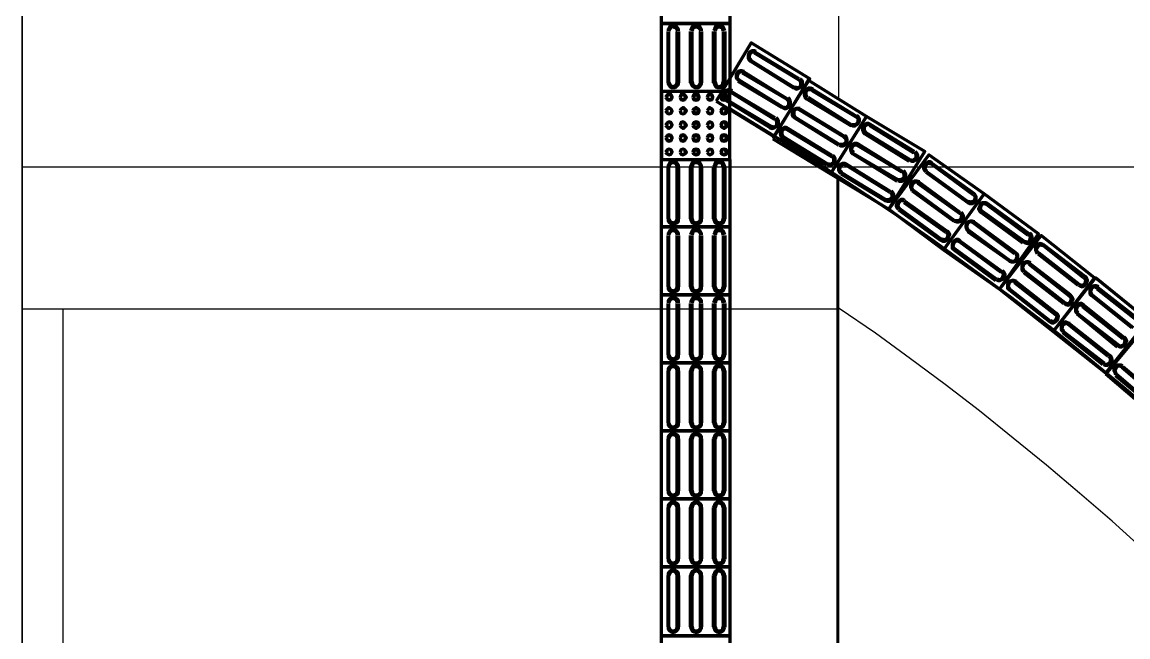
# Model space of a CAD drawing. Header units: millimetres. Extents: x 2273 to 2522, y 1034 to 1187.
# Drawn here: x 2454.769 to 2458.833, y 1056.962 to 1059.221 of the extents above; entities that cross this region are included whole.
import ezdxf

# ---------------------------------------------------------------- set-up
doc = ezdxf.new("R2010")
doc.units = ezdxf.units.MM
doc.layers.add('LAYER8', color=8, linetype='Continuous')
doc.layers.add('PAREDES', color=4, linetype='Continuous', lineweight=100)

# ---------------------------------------------------------------- blocks, each defined once
blk = doc.blocks.new('VBCX')
at = {"layer": 'PAREDES', "color": 160, "linetype": 'Continuous'}
for points in [[(66.5034, 142.1745), (66.5005, 142.1686), (66.5005, 142.1598), (66.5034, 142.1539), (66.5093, 142.148), (66.5181, 142.1451), (66.527, 142.1451), (66.5328, 142.148), (66.5387, 142.1539)], [(66.5064, 142.1716), (66.5064, 142.1598), (66.5123, 142.151), (66.524, 142.148), (66.5358, 142.1569)], [(66.577, 142.1304), (66.574, 142.1216), (66.574, 142.1157), (66.577, 142.1069), (66.5828, 142.1039), (66.5887, 142.101), (66.5975, 142.101), (66.6034, 142.1039), (66.6093, 142.1098)], [(66.5799, 142.1275), (66.577, 142.1157), (66.5858, 142.1069), (66.5975, 142.1039), (66.6064, 142.1098)], [(66.4005, 141.8275), (66.1475, 141.8275), (66.1475, 142.0775), (66.4005, 142.0775), (66.4005, 141.8275)], [(66.6505, 141.8275), (66.4005, 141.8275), (66.4005, 142.0775), (66.6505, 142.0775), (66.6505, 141.8275)], [(66.427, 142.0598), (66.4211, 142.0569), (66.4123, 142.0539), (66.4093, 142.048), (66.4064, 142.0392), (66.4093, 142.0304), (66.4123, 142.0245), (66.4211, 142.0216), (66.427, 142.0186)], [(66.427, 142.0539), (66.4181, 142.051), (66.4123, 142.0392), (66.4181, 142.0275), (66.427, 142.0245)], [(66.4299, 142.0598), (66.6181, 142.0598)], [(66.4299, 142.0539), (66.6181, 142.0539)], [(66.6152, 142.0186), (66.624, 142.0216), (66.6299, 142.0245), (66.6358, 142.0304), (66.6358, 142.0392), (66.6358, 142.048), (66.6299, 142.0539), (66.624, 142.0569), (66.6152, 142.0598)], [(66.6152, 142.0245), (66.627, 142.0275), (66.6328, 142.0392), (66.627, 142.051), (66.6152, 142.0539)], [(66.6475, 142.0863), (66.6446, 142.0775), (66.6446, 142.0716), (66.6475, 142.0627), (66.6534, 142.0569), (66.6623, 142.0539), (66.6711, 142.0569), (66.677, 142.0598), (66.6828, 142.0657)], [(66.6505, 142.0833), (66.6505, 142.0716), (66.6564, 142.0627), (66.6681, 142.0598), (66.6799, 142.0657)], [(67.1475, 141.8275), (66.9005, 141.8275), (66.9005, 142.0775), (67.1475, 142.0775), (67.1475, 141.8275)], [(66.927, 142.0598), (66.9211, 142.0569), (66.9123, 142.0539), (66.9093, 142.048), (66.9064, 142.0392), (66.9093, 142.0304), (66.9123, 142.0245), (66.9211, 142.0216), (66.927, 142.0186)], [(66.927, 142.0539), (66.9152, 142.051), (66.9123, 142.0392), (66.9152, 142.0275), (66.927, 142.0245)], [(66.9299, 142.0598), (67.1181, 142.0598)], [(66.9299, 142.0539), (67.1181, 142.0539)], [(67.1181, 142.0186), (67.127, 142.0216), (67.1328, 142.0245), (67.1358, 142.0304), (67.1387, 142.0392), (67.1358, 142.048), (67.1328, 142.0539), (67.127, 142.0569), (67.1181, 142.0598)], [(67.1181, 142.0245), (67.1299, 142.0275), (67.1328, 142.0392), (67.1299, 142.051), (67.1181, 142.0539)], [(67.3975, 141.8275), (67.1475, 141.8275), (67.1475, 142.0775), (67.3975, 142.0775), (67.3975, 141.8275)], [(67.177, 142.0598), (67.1711, 142.0569), (67.1623, 142.0539), (67.1593, 142.048), (67.1564, 142.0392), (67.1593, 142.0304), (67.1623, 142.0245), (67.1711, 142.0216), (67.177, 142.0186)], [(67.177, 142.0539), (67.1652, 142.051), (67.1623, 142.0392), (67.1652, 142.0275), (67.177, 142.0245)], [(67.1799, 142.0598), (67.3681, 142.0598)], [(67.1799, 142.0539), (67.3681, 142.0539)], [(67.3681, 142.0186), (67.377, 142.0216), (67.3828, 142.0245), (67.3858, 142.0304), (67.3887, 142.0392), (67.3858, 142.048), (67.3828, 142.0539), (67.377, 142.0569), (67.3681, 142.0598)], [(67.3681, 142.0245), (67.3799, 142.0275), (67.3828, 142.0392), (67.3799, 142.051), (67.3681, 142.0539)], [(67.6475, 141.8275), (67.3975, 141.8275), (67.3975, 142.0775), (67.6475, 142.0775), (67.6475, 141.8275)], [(67.427, 142.0598), (67.4181, 142.0569), (67.4123, 142.0539), (67.4093, 142.048), (67.4064, 142.0392), (67.4093, 142.0304), (67.4123, 142.0245), (67.4181, 142.0216), (67.427, 142.0186)], [(67.427, 142.0539), (67.4152, 142.051), (67.4123, 142.0392), (67.4152, 142.0275), (67.427, 142.0245)], [(67.4299, 142.0598), (67.6181, 142.0598)], [(67.4299, 142.0539), (67.6181, 142.0539)], [(67.6181, 142.0186), (67.627, 142.0216), (67.6328, 142.0245), (67.6358, 142.0304), (67.6387, 142.0392), (67.6358, 142.048), (67.6328, 142.0539), (67.627, 142.0569), (67.6181, 142.0598)], [(67.6181, 142.0245), (67.6299, 142.0275), (67.6328, 142.0392), (67.6299, 142.051), (67.6181, 142.0539)], [(67.8975, 141.8275), (67.6475, 141.8275), (67.6475, 142.0775), (67.8975, 142.0775), (67.8975, 141.8275)], [(67.677, 142.0598), (67.6681, 142.0569), (67.6623, 142.0539), (67.6593, 142.048), (67.6564, 142.0392), (67.6593, 142.0304), (67.6623, 142.0245), (67.6681, 142.0216), (67.677, 142.0186)], [(67.677, 142.0539), (67.6652, 142.051), (67.6623, 142.0392), (67.6652, 142.0275), (67.677, 142.0245)], [(67.677, 142.0598), (67.8681, 142.0598)], [(67.677, 142.0539), (67.8681, 142.0539)], [(67.8681, 142.0186), (67.877, 142.0216), (67.8828, 142.0245), (67.8858, 142.0304), (67.8887, 142.0392), (67.8858, 142.048), (67.8828, 142.0539), (67.877, 142.0569), (67.8681, 142.0598)], [(67.8681, 142.0245), (67.8799, 142.0275), (67.8828, 142.0392), (67.8799, 142.051), (67.8681, 142.0539)], [(68.1475, 141.8275), (67.8975, 141.8275), (67.8975, 142.0775), (68.1475, 142.0775), (68.1475, 141.8275)], [(67.927, 142.0598), (67.9181, 142.0569), (67.9123, 142.0539), (67.9093, 142.048), (67.9064, 142.0392), (67.9093, 142.0304), (67.9123, 142.0245), (67.9181, 142.0216), (67.927, 142.0186)], [(67.927, 142.0539), (67.9152, 142.051), (67.9123, 142.0392), (67.9152, 142.0275), (67.927, 142.0245)], [(67.927, 142.0598), (68.1181, 142.0598)], [(67.927, 142.0539), (68.1181, 142.0539)], [(68.1181, 142.0186), (68.127, 142.0216), (68.1328, 142.0245), (68.1358, 142.0304), (68.1387, 142.0392), (68.1358, 142.048), (68.1328, 142.0539), (68.127, 142.0569), (68.1181, 142.0598)], [(68.1181, 142.0245), (68.1299, 142.0275), (68.1328, 142.0392), (68.1299, 142.051), (68.1181, 142.0539)], [(68.3975, 141.8275), (68.1475, 141.8275), (68.1475, 142.0775), (68.3975, 142.0775), (68.3975, 141.8275)], [(68.1799, 142.0598), (68.1711, 142.0569), (68.1652, 142.0539), (68.1593, 142.048), (68.1593, 142.0392), (68.1593, 142.0304), (68.1652, 142.0245), (68.1711, 142.0216), (68.1799, 142.0186)], [(68.1799, 142.0539), (68.1681, 142.051), (68.1623, 142.0392), (68.1681, 142.0275), (68.1799, 142.0245)], [(68.1799, 142.0598), (68.3681, 142.0598)], [(68.1799, 142.0539), (68.3681, 142.0539)], [(68.3681, 142.0186), (68.377, 142.0216), (68.3828, 142.0245), (68.3858, 142.0304), (68.3887, 142.0392), (68.3858, 142.048), (68.3828, 142.0539), (68.374, 142.0569), (68.3681, 142.0598)], [(68.3681, 142.0245), (68.3799, 142.0275), (68.3828, 142.0392), (68.3799, 142.051), (68.3681, 142.0539)], [(68.6505, 141.8275), (68.3975, 141.8275), (68.3975, 142.0775), (68.6505, 142.0775), (68.6505, 141.8275)], [(68.4299, 142.0598), (68.4211, 142.0569), (68.4152, 142.0539), (68.4093, 142.048), (68.4093, 142.0392), (68.4093, 142.0304), (68.4152, 142.0245), (68.4211, 142.0216), (68.4299, 142.0186)], [(68.4299, 142.0539), (68.4181, 142.051), (68.4123, 142.0392), (68.4181, 142.0275), (68.4299, 142.0245)], [(68.4299, 142.0598), (68.6181, 142.0598)], [(68.4299, 142.0539), (68.6181, 142.0539)], [(68.6181, 142.0186), (68.627, 142.0216), (68.6328, 142.0245), (68.6358, 142.0304), (68.6387, 142.0392), (68.6358, 142.048), (68.6328, 142.0539), (68.624, 142.0569), (68.6181, 142.0598)], [(68.6181, 142.0245), (68.6299, 142.0275), (68.6328, 142.0392), (68.6299, 142.051), (68.6181, 142.0539)], [(68.9005, 141.8275), (68.6505, 141.8275), (68.6505, 142.0775), (68.9005, 142.0775), (68.9005, 141.8275)], [(66.6181, 142.0245), (66.4299, 142.0245)], [(66.6181, 142.0186), (66.4299, 142.0186)], [(67.1181, 142.0245), (66.9299, 142.0245)], [(67.1181, 142.0186), (66.9299, 142.0186)], [(67.3681, 142.0245), (67.1799, 142.0245)], [(67.3681, 142.0186), (67.1799, 142.0186)], [(67.6181, 142.0245), (67.4299, 142.0245)], [(67.6181, 142.0186), (67.4299, 142.0186)], [(67.8681, 142.0245), (67.677, 142.0245)], [(67.8681, 142.0186), (67.677, 142.0186)], [(68.1181, 142.0245), (67.927, 142.0245)], [(68.1181, 142.0186), (67.927, 142.0186)], [(68.3681, 142.0245), (68.1799, 142.0245)], [(68.3681, 142.0186), (68.1799, 142.0186)], [(68.6181, 142.0245), (68.4299, 142.0245)], [(68.6181, 142.0186), (68.4299, 142.0186)], [(66.427, 141.9745), (66.4211, 141.9745), (66.4123, 141.9686), (66.4093, 141.9627), (66.4064, 141.9539), (66.4093, 141.948), (66.4123, 141.9392), (66.4211, 141.9363), (66.427, 141.9333)], [(66.427, 141.9716), (66.4181, 141.9657), (66.4123, 141.9539), (66.4181, 141.9422), (66.427, 141.9392)], [(66.4299, 141.9745), (66.6181, 141.9745)], [(66.6152, 141.9333), (66.624, 141.9363), (66.6299, 141.9392), (66.6358, 141.948), (66.6358, 141.9539), (66.6358, 141.9627), (66.6299, 141.9686), (66.624, 141.9745), (66.6152, 141.9745)], [(66.6152, 141.9392), (66.627, 141.9422), (66.6328, 141.9539), (66.627, 141.9657), (66.6152, 141.9716)], [(66.927, 141.9745), (66.9211, 141.9745), (66.9123, 141.9686), (66.9093, 141.9627), (66.9064, 141.9539), (66.9093, 141.948), (66.9123, 141.9392), (66.9211, 141.9363), (66.927, 141.9333)], [(66.927, 141.9716), (66.9152, 141.9657), (66.9123, 141.9539), (66.9152, 141.9422), (66.927, 141.9392)], [(66.9299, 141.9745), (67.1181, 141.9745)], [(67.1181, 141.9333), (67.127, 141.9363), (67.1328, 141.9392), (67.1358, 141.948), (67.1387, 141.9539), (67.1358, 141.9627), (67.1328, 141.9686), (67.127, 141.9745), (67.1181, 141.9745)], [(67.1181, 141.9392), (67.1299, 141.9422), (67.1328, 141.9539), (67.1299, 141.9657), (67.1181, 141.9716)], [(67.177, 141.9745), (67.1711, 141.9745), (67.1623, 141.9686), (67.1593, 141.9627), (67.1564, 141.9539), (67.1593, 141.948), (67.1623, 141.9392), (67.1711, 141.9363), (67.177, 141.9333)], [(67.177, 141.9716), (67.1652, 141.9657), (67.1623, 141.9539), (67.1652, 141.9422), (67.177, 141.9392)], [(67.1799, 141.9745), (67.3681, 141.9745)], [(67.3681, 141.9333), (67.377, 141.9363), (67.3828, 141.9392), (67.3858, 141.948), (67.3887, 141.9539), (67.3858, 141.9627), (67.3828, 141.9686), (67.377, 141.9745), (67.3681, 141.9745)], [(67.3681, 141.9392), (67.3799, 141.9422), (67.3828, 141.9539), (67.3799, 141.9657), (67.3681, 141.9716)], [(67.427, 141.9745), (67.4181, 141.9745), (67.4123, 141.9686), (67.4093, 141.9627), (67.4064, 141.9539), (67.4093, 141.948), (67.4123, 141.9392), (67.4181, 141.9363), (67.427, 141.9333)], [(67.427, 141.9716), (67.4152, 141.9657), (67.4123, 141.9539), (67.4152, 141.9422), (67.427, 141.9392)], [(67.4299, 141.9745), (67.6181, 141.9745)], [(67.6181, 141.9333), (67.627, 141.9363), (67.6328, 141.9392), (67.6358, 141.948), (67.6387, 141.9539), (67.6358, 141.9627), (67.6328, 141.9686), (67.627, 141.9745), (67.6181, 141.9745)], [(67.6181, 141.9392), (67.6299, 141.9422), (67.6328, 141.9539), (67.6299, 141.9657), (67.6181, 141.9716)], [(67.677, 141.9745), (67.6681, 141.9745), (67.6623, 141.9686), (67.6593, 141.9627), (67.6564, 141.9539), (67.6593, 141.948), (67.6623, 141.9392), (67.6681, 141.9363), (67.677, 141.9333)], [(67.677, 141.9716), (67.6652, 141.9657), (67.6623, 141.9539), (67.6652, 141.9422), (67.677, 141.9392)], [(67.677, 141.9745), (67.8681, 141.9745)], [(67.8681, 141.9333), (67.877, 141.9363), (67.8828, 141.9392), (67.8858, 141.948), (67.8887, 141.9539), (67.8858, 141.9627), (67.8828, 141.9686), (67.877, 141.9745), (67.8681, 141.9745)], [(67.8681, 141.9392), (67.8799, 141.9422), (67.8828, 141.9539), (67.8799, 141.9657), (67.8681, 141.9716)], [(67.927, 141.9745), (67.9181, 141.9745), (67.9123, 141.9686), (67.9093, 141.9627), (67.9064, 141.9539), (67.9093, 141.948), (67.9123, 141.9392), (67.9181, 141.9363), (67.927, 141.9333)], [(67.927, 141.9716), (67.9152, 141.9657), (67.9123, 141.9539), (67.9152, 141.9422), (67.927, 141.9392)], [(67.927, 141.9745), (68.1181, 141.9745)], [(68.1181, 141.9333), (68.127, 141.9363), (68.1328, 141.9392), (68.1358, 141.948), (68.1387, 141.9539), (68.1358, 141.9627), (68.1328, 141.9686), (68.127, 141.9745), (68.1181, 141.9745)], [(68.1181, 141.9392), (68.1299, 141.9422), (68.1328, 141.9539), (68.1299, 141.9657), (68.1181, 141.9716)], [(68.1799, 141.9745), (68.1711, 141.9745), (68.1652, 141.9686), (68.1593, 141.9627), (68.1593, 141.9539), (68.1593, 141.948), (68.1652, 141.9392), (68.1711, 141.9363), (68.1799, 141.9333)], [(68.1799, 141.9716), (68.1681, 141.9657), (68.1623, 141.9539), (68.1681, 141.9422), (68.1799, 141.9392)], [(68.1799, 141.9745), (68.3681, 141.9745)], [(68.3681, 141.9333), (68.377, 141.9363), (68.3828, 141.9392), (68.3858, 141.948), (68.3887, 141.9539), (68.3858, 141.9627), (68.3828, 141.9686), (68.374, 141.9745), (68.3681, 141.9745)], [(68.3681, 141.9392), (68.3799, 141.9422), (68.3828, 141.9539), (68.3799, 141.9657), (68.3681, 141.9716)], [(68.4299, 141.9745), (68.4211, 141.9745), (68.4152, 141.9686), (68.4093, 141.9627), (68.4093, 141.9539), (68.4093, 141.948), (68.4152, 141.9392), (68.4211, 141.9363), (68.4299, 141.9333)], [(68.4299, 141.9716), (68.4181, 141.9657), (68.4123, 141.9539), (68.4181, 141.9422), (68.4299, 141.9392)], [(68.4299, 141.9745), (68.6181, 141.9745)], [(68.6181, 141.9333), (68.627, 141.9363), (68.6328, 141.9392), (68.6358, 141.948), (68.6387, 141.9539), (68.6358, 141.9627), (68.6328, 141.9686), (68.624, 141.9745), (68.6181, 141.9745)], [(68.6181, 141.9392), (68.6299, 141.9422), (68.6328, 141.9539), (68.6299, 141.9657), (68.6181, 141.9716)], [(66.4299, 141.9686), (66.6181, 141.9686)], [(66.6181, 141.9392), (66.4299, 141.9392)], [(66.6181, 141.9333), (66.4299, 141.9333)], [(66.9299, 141.9686), (67.1181, 141.9686)], [(67.1181, 141.9392), (66.9299, 141.9392)], [(67.1181, 141.9333), (66.9299, 141.9333)], [(67.1799, 141.9686), (67.3681, 141.9686)], [(67.3681, 141.9392), (67.1799, 141.9392)], [(67.3681, 141.9333), (67.1799, 141.9333)], [(67.4299, 141.9686), (67.6181, 141.9686)], [(67.6181, 141.9392), (67.4299, 141.9392)], [(67.6181, 141.9333), (67.4299, 141.9333)], [(67.677, 141.9686), (67.8681, 141.9686)], [(67.8681, 141.9392), (67.677, 141.9392)], [(67.8681, 141.9333), (67.677, 141.9333)], [(67.927, 141.9686), (68.1181, 141.9686)], [(68.1181, 141.9392), (67.927, 141.9392)], [(68.1181, 141.9333), (67.927, 141.9333)], [(68.1799, 141.9686), (68.3681, 141.9686)], [(68.3681, 141.9392), (68.1799, 141.9392)], [(68.3681, 141.9333), (68.1799, 141.9333)], [(68.4299, 141.9686), (68.6181, 141.9686)], [(68.6181, 141.9392), (68.4299, 141.9392)], [(68.6181, 141.9333), (68.4299, 141.9333)], [(66.427, 141.8892), (66.4211, 141.8892), (66.4123, 141.8833), (66.4093, 141.8775), (66.4064, 141.8686), (66.4093, 141.8627), (66.4123, 141.8569), (66.4211, 141.851), (66.427, 141.851)], [(66.4299, 141.8892), (66.6181, 141.8892)], [(66.6152, 141.851), (66.624, 141.851), (66.6299, 141.8569), (66.6358, 141.8627), (66.6358, 141.8686), (66.6358, 141.8775), (66.6299, 141.8833), (66.624, 141.8892), (66.6152, 141.8892)], [(66.927, 141.8892), (66.9211, 141.8892), (66.9123, 141.8833), (66.9093, 141.8775), (66.9064, 141.8686), (66.9093, 141.8627), (66.9123, 141.8569), (66.9211, 141.851), (66.927, 141.851)], [(66.9299, 141.8892), (67.1181, 141.8892)], [(67.1181, 141.851), (67.127, 141.851), (67.1328, 141.8569), (67.1358, 141.8627), (67.1387, 141.8686), (67.1358, 141.8775), (67.1328, 141.8833), (67.127, 141.8892), (67.1181, 141.8892)], [(67.177, 141.8892), (67.1711, 141.8892), (67.1623, 141.8833), (67.1593, 141.8775), (67.1564, 141.8686), (67.1593, 141.8627), (67.1623, 141.8569), (67.1711, 141.851), (67.177, 141.851)], [(67.1799, 141.8892), (67.3681, 141.8892)], [(67.3681, 141.851), (67.377, 141.851), (67.3828, 141.8569), (67.3858, 141.8627), (67.3887, 141.8686), (67.3858, 141.8775), (67.3828, 141.8833), (67.377, 141.8892), (67.3681, 141.8892)], [(67.427, 141.8892), (67.4181, 141.8892), (67.4123, 141.8833), (67.4093, 141.8775), (67.4064, 141.8686), (67.4093, 141.8627), (67.4123, 141.8569), (67.4181, 141.851), (67.427, 141.851)], [(67.4299, 141.8892), (67.6181, 141.8892)], [(67.6181, 141.851), (67.627, 141.851), (67.6328, 141.8569), (67.6358, 141.8627), (67.6387, 141.8686), (67.6358, 141.8775), (67.6328, 141.8833), (67.627, 141.8892), (67.6181, 141.8892)], [(67.677, 141.8892), (67.6681, 141.8892), (67.6623, 141.8833), (67.6593, 141.8775), (67.6564, 141.8686), (67.6593, 141.8627), (67.6623, 141.8569), (67.6681, 141.851), (67.677, 141.851)], [(67.677, 141.8892), (67.8681, 141.8892)], [(67.8681, 141.851), (67.877, 141.851), (67.8828, 141.8569), (67.8858, 141.8627), (67.8887, 141.8686), (67.8858, 141.8775), (67.8828, 141.8833), (67.877, 141.8892), (67.8681, 141.8892)], [(67.927, 141.8892), (67.9181, 141.8892), (67.9123, 141.8833), (67.9093, 141.8775), (67.9064, 141.8686), (67.9093, 141.8627), (67.9123, 141.8569), (67.9181, 141.851), (67.927, 141.851)], [(67.927, 141.8892), (68.1181, 141.8892)], [(68.1181, 141.851), (68.127, 141.851), (68.1328, 141.8569), (68.1358, 141.8627), (68.1387, 141.8686), (68.1358, 141.8775), (68.1328, 141.8833), (68.127, 141.8892), (68.1181, 141.8892)], [(68.1799, 141.8892), (68.1711, 141.8892), (68.1652, 141.8833), (68.1593, 141.8775), (68.1593, 141.8686), (68.1593, 141.8627), (68.1652, 141.8569), (68.1711, 141.851), (68.1799, 141.851)], [(68.1799, 141.8892), (68.3681, 141.8892)], [(68.3681, 141.851), (68.377, 141.851), (68.3828, 141.8569), (68.3858, 141.8627), (68.3887, 141.8686), (68.3858, 141.8775), (68.3828, 141.8833), (68.374, 141.8892), (68.3681, 141.8892)], [(68.4299, 141.8892), (68.4211, 141.8892), (68.4152, 141.8833), (68.4093, 141.8775), (68.4093, 141.8686), (68.4093, 141.8627), (68.4152, 141.8569), (68.4211, 141.851), (68.4299, 141.851)], [(68.4299, 141.8892), (68.6181, 141.8892)], [(68.6181, 141.851), (68.627, 141.851), (68.6328, 141.8569), (68.6358, 141.8627), (68.6387, 141.8686), (68.6358, 141.8775), (68.6328, 141.8833), (68.624, 141.8892), (68.6181, 141.8892)], [(66.427, 141.8863), (66.4181, 141.8804), (66.4123, 141.8686), (66.4181, 141.8598), (66.427, 141.8539)], [(66.4299, 141.8833), (66.6181, 141.8833)], [(66.6181, 141.8539), (66.4299, 141.8539)], [(66.6181, 141.851), (66.4299, 141.851)], [(66.6152, 141.8539), (66.627, 141.8598), (66.6328, 141.8686), (66.627, 141.8804), (66.6152, 141.8863)], [(66.927, 141.8863), (66.9152, 141.8804), (66.9123, 141.8686), (66.9152, 141.8598), (66.927, 141.8539)], [(66.9299, 141.8833), (67.1181, 141.8833)], [(67.1181, 141.8539), (66.9299, 141.8539)], [(67.1181, 141.851), (66.9299, 141.851)], [(67.1181, 141.8539), (67.1299, 141.8598), (67.1328, 141.8686), (67.1299, 141.8804), (67.1181, 141.8863)], [(67.177, 141.8863), (67.1652, 141.8804), (67.1623, 141.8686), (67.1652, 141.8598), (67.177, 141.8539)], [(67.1799, 141.8833), (67.3681, 141.8833)], [(67.3681, 141.8539), (67.1799, 141.8539)], [(67.3681, 141.851), (67.1799, 141.851)], [(67.3681, 141.8539), (67.3799, 141.8598), (67.3828, 141.8686), (67.3799, 141.8804), (67.3681, 141.8863)], [(67.427, 141.8863), (67.4152, 141.8804), (67.4123, 141.8686), (67.4152, 141.8598), (67.427, 141.8539)], [(67.4299, 141.8833), (67.6181, 141.8833)], [(67.6181, 141.8539), (67.4299, 141.8539)], [(67.6181, 141.851), (67.4299, 141.851)], [(67.6181, 141.8539), (67.6299, 141.8598), (67.6328, 141.8686), (67.6299, 141.8804), (67.6181, 141.8863)], [(67.677, 141.8863), (67.6652, 141.8804), (67.6623, 141.8686), (67.6652, 141.8598), (67.677, 141.8539)], [(67.677, 141.8833), (67.8681, 141.8833)], [(67.8681, 141.8539), (67.677, 141.8539)], [(67.8681, 141.851), (67.677, 141.851)], [(67.8681, 141.8539), (67.8799, 141.8598), (67.8828, 141.8686), (67.8799, 141.8804), (67.8681, 141.8863)], [(67.927, 141.8863), (67.9152, 141.8804), (67.9123, 141.8686), (67.9152, 141.8598), (67.927, 141.8539)], [(67.927, 141.8833), (68.1181, 141.8833)], [(68.1181, 141.8539), (67.927, 141.8539)], [(68.1181, 141.851), (67.927, 141.851)], [(68.1181, 141.8539), (68.1299, 141.8598), (68.1328, 141.8686), (68.1299, 141.8804), (68.1181, 141.8863)], [(68.1799, 141.8863), (68.1681, 141.8804), (68.1623, 141.8686), (68.1681, 141.8598), (68.1799, 141.8539)], [(68.1799, 141.8833), (68.3681, 141.8833)], [(68.3681, 141.8539), (68.1799, 141.8539)], [(68.3681, 141.851), (68.1799, 141.851)], [(68.3681, 141.8539), (68.3799, 141.8598), (68.3828, 141.8686), (68.3799, 141.8804), (68.3681, 141.8863)], [(68.4299, 141.8863), (68.4181, 141.8804), (68.4123, 141.8686), (68.4181, 141.8598), (68.4299, 141.8539)], [(68.4299, 141.8833), (68.6181, 141.8833)], [(68.6181, 141.8539), (68.4299, 141.8539)], [(68.6181, 141.851), (68.4299, 141.851)], [(68.6181, 141.8539), (68.6299, 141.8598), (68.6328, 141.8686), (68.6299, 141.8804), (68.6181, 141.8863)]]:
    blk.add_lwpolyline(points, dxfattribs=at)
at = {"layer": 'PAREDES', "color": 30, "linetype": 'Continuous'}
for points in [[(66.9005, 142.0775), (66.6505, 142.0775), (66.6505, 141.8275), (66.9005, 141.8275), (66.9005, 142.0775)], [(66.6711, 142.0451), (66.6799, 142.048), (66.6828, 142.0569), (66.6799, 142.0657), (66.6711, 142.0686), (66.6623, 142.0657), (66.6593, 142.0569), (66.6623, 142.048), (66.6711, 142.0451)], [(66.6711, 142.048), (66.677, 142.048), (66.6799, 142.0569), (66.677, 142.0627), (66.6711, 142.0657), (66.6652, 142.0627), (66.6623, 142.0569), (66.6652, 142.048), (66.6711, 142.048)], [(66.7211, 142.0451), (66.7299, 142.048), (66.7328, 142.0569), (66.7299, 142.0657), (66.7211, 142.0686), (66.7152, 142.0657), (66.7093, 142.0569), (66.7152, 142.048), (66.7211, 142.0451)], [(66.7211, 142.048), (66.7299, 142.048), (66.7328, 142.0569), (66.7299, 142.0627), (66.7211, 142.0657), (66.7152, 142.0627), (66.7123, 142.0569), (66.7152, 142.048), (66.7211, 142.048)], [(66.774, 142.0451), (66.7799, 142.048), (66.7858, 142.0569), (66.7799, 142.0657), (66.774, 142.0686), (66.7652, 142.0657), (66.7623, 142.0569), (66.7652, 142.048), (66.774, 142.0451)], [(66.774, 142.048), (66.7799, 142.048), (66.7828, 142.0569), (66.7799, 142.0627), (66.774, 142.0657), (66.7652, 142.0627), (66.7623, 142.0569), (66.7652, 142.048), (66.774, 142.048)], [(66.8211, 142.0451), (66.8299, 142.048), (66.8328, 142.0569), (66.8299, 142.0657), (66.8211, 142.0686), (66.8123, 142.0657), (66.8093, 142.0569), (66.8123, 142.048), (66.8211, 142.0451)], [(66.8211, 142.048), (66.8299, 142.048), (66.8299, 142.0569), (66.8299, 142.0627), (66.8211, 142.0657), (66.8152, 142.0627), (66.8123, 142.0569), (66.8152, 142.048), (66.8211, 142.048)], [(66.874, 142.0451), (66.8799, 142.048), (66.8828, 142.0569), (66.8799, 142.0657), (66.874, 142.0686), (66.8652, 142.0657), (66.8623, 142.0569), (66.8652, 142.048), (66.874, 142.0451)], [(66.874, 142.048), (66.8799, 142.048), (66.8828, 142.0569), (66.8799, 142.0627), (66.874, 142.0657), (66.8652, 142.0627), (66.8623, 142.0569), (66.8652, 142.048), (66.874, 142.048)], [(66.6711, 141.9951), (66.6799, 141.998), (66.6828, 142.0039), (66.6799, 142.0127), (66.6711, 142.0157), (66.6623, 142.0127), (66.6593, 142.0039), (66.6623, 141.998), (66.6711, 141.9951)], [(66.6711, 141.9951), (66.677, 141.998), (66.6799, 142.0039), (66.677, 142.0127), (66.6711, 142.0157), (66.6652, 142.0127), (66.6623, 142.0039), (66.6652, 141.998), (66.6711, 141.9951)], [(66.7211, 141.9951), (66.7299, 141.998), (66.7328, 142.0039), (66.7299, 142.0127), (66.7211, 142.0157), (66.7152, 142.0127), (66.7093, 142.0039), (66.7152, 141.998), (66.7211, 141.9951)], [(66.7211, 141.9951), (66.7299, 141.998), (66.7328, 142.0039), (66.7299, 142.0127), (66.7211, 142.0157), (66.7152, 142.0127), (66.7123, 142.0039), (66.7152, 141.998), (66.7211, 141.9951)], [(66.774, 141.9951), (66.7799, 141.998), (66.7828, 142.0039), (66.7799, 142.0127), (66.774, 142.0157), (66.7652, 142.0127), (66.7623, 142.0039), (66.7652, 141.998), (66.774, 141.9951)], [(66.774, 141.9951), (66.7799, 141.998), (66.7858, 142.0039), (66.7799, 142.0127), (66.774, 142.0157), (66.7652, 142.0127), (66.7623, 142.0039), (66.7652, 141.998), (66.774, 141.9951)], [(66.8211, 141.9951), (66.8299, 141.998), (66.8328, 142.0039), (66.8299, 142.0127), (66.8211, 142.0157), (66.8123, 142.0127), (66.8093, 142.0039), (66.8123, 141.998), (66.8211, 141.9951)], [(66.8211, 141.9951), (66.8299, 141.998), (66.8299, 142.0039), (66.8299, 142.0127), (66.8211, 142.0157), (66.8152, 142.0127), (66.8123, 142.0039), (66.8152, 141.998), (66.8211, 141.9951)], [(66.874, 141.9951), (66.8799, 141.998), (66.8828, 142.0039), (66.8799, 142.0127), (66.874, 142.0157), (66.8652, 142.0127), (66.8623, 142.0039), (66.8652, 141.998), (66.874, 141.9951)], [(66.874, 141.9951), (66.8799, 141.998), (66.8828, 142.0039), (66.8799, 142.0127), (66.874, 142.0157), (66.8652, 142.0127), (66.8623, 142.0039), (66.8652, 141.998), (66.874, 141.9951)], [(66.6711, 141.9422), (66.6799, 141.9451), (66.6828, 141.9539), (66.6799, 141.9627), (66.6711, 141.9657), (66.6623, 141.9627), (66.6593, 141.9539), (66.6623, 141.9451), (66.6711, 141.9422)], [(66.6711, 141.9451), (66.677, 141.948), (66.6799, 141.9539), (66.677, 141.9598), (66.6711, 141.9627), (66.6652, 141.9598), (66.6623, 141.9539), (66.6652, 141.948), (66.6711, 141.9451)], [(66.7211, 141.9422), (66.7299, 141.9451), (66.7328, 141.9539), (66.7299, 141.9627), (66.7211, 141.9657), (66.7152, 141.9627), (66.7093, 141.9539), (66.7152, 141.9451), (66.7211, 141.9422)], [(66.7211, 141.9451), (66.7299, 141.948), (66.7328, 141.9539), (66.7299, 141.9598), (66.7211, 141.9627), (66.7152, 141.9598), (66.7123, 141.9539), (66.7152, 141.948), (66.7211, 141.9451)], [(66.774, 141.9422), (66.7799, 141.9451), (66.7858, 141.9539), (66.7799, 141.9627), (66.774, 141.9657), (66.7652, 141.9627), (66.7623, 141.9539), (66.7652, 141.9451), (66.774, 141.9422)], [(66.774, 141.9451), (66.7799, 141.948), (66.7828, 141.9539), (66.7799, 141.9598), (66.774, 141.9627), (66.7652, 141.9598), (66.7623, 141.9539), (66.7652, 141.948), (66.774, 141.9451)], [(66.8211, 141.9422), (66.8299, 141.9451), (66.8328, 141.9539), (66.8299, 141.9627), (66.8211, 141.9657), (66.8123, 141.9627), (66.8093, 141.9539), (66.8123, 141.9451), (66.8211, 141.9422)], [(66.8211, 141.9451), (66.8299, 141.948), (66.8299, 141.9539), (66.8299, 141.9598), (66.8211, 141.9627), (66.8152, 141.9598), (66.8123, 141.9539), (66.8152, 141.948), (66.8211, 141.9451)], [(66.874, 141.9422), (66.8799, 141.9451), (66.8828, 141.9539), (66.8799, 141.9627), (66.874, 141.9657), (66.8652, 141.9627), (66.8623, 141.9539), (66.8652, 141.9451), (66.874, 141.9422)], [(66.874, 141.9451), (66.8799, 141.948), (66.8828, 141.9539), (66.8799, 141.9598), (66.874, 141.9627), (66.8652, 141.9598), (66.8623, 141.9539), (66.8652, 141.948), (66.874, 141.9451)], [(66.6711, 141.8951), (66.6799, 141.898), (66.6828, 141.9069), (66.6799, 141.9127), (66.6711, 141.9186), (66.6623, 141.9127), (66.6593, 141.9069), (66.6623, 141.898), (66.6711, 141.8951)], [(66.6711, 141.8951), (66.677, 141.898), (66.6799, 141.9069), (66.677, 141.9127), (66.6711, 141.9157), (66.6652, 141.9127), (66.6623, 141.9069), (66.6652, 141.898), (66.6711, 141.8951)], [(66.7211, 141.8951), (66.7299, 141.898), (66.7328, 141.9069), (66.7299, 141.9127), (66.7211, 141.9186), (66.7152, 141.9127), (66.7093, 141.9069), (66.7152, 141.898), (66.7211, 141.8951)], [(66.7211, 141.8951), (66.7299, 141.898), (66.7328, 141.9069), (66.7299, 141.9127), (66.7211, 141.9157), (66.7152, 141.9127), (66.7123, 141.9069), (66.7152, 141.898), (66.7211, 141.8951)], [(66.774, 141.8951), (66.7799, 141.898), (66.7858, 141.9069), (66.7799, 141.9127), (66.774, 141.9186), (66.7652, 141.9127), (66.7623, 141.9069), (66.7652, 141.898), (66.774, 141.8951)], [(66.774, 141.8951), (66.7799, 141.898), (66.7828, 141.9069), (66.7799, 141.9127), (66.774, 141.9157), (66.7652, 141.9127), (66.7623, 141.9069), (66.7652, 141.898), (66.774, 141.8951)], [(66.8211, 141.8951), (66.8299, 141.898), (66.8328, 141.9069), (66.8299, 141.9127), (66.8211, 141.9186), (66.8123, 141.9127), (66.8093, 141.9069), (66.8123, 141.898), (66.8211, 141.8951)], [(66.8211, 141.8951), (66.8299, 141.898), (66.8299, 141.9069), (66.8299, 141.9127), (66.8211, 141.9157), (66.8152, 141.9127), (66.8123, 141.9069), (66.8152, 141.898), (66.8211, 141.8951)], [(66.874, 141.8951), (66.8799, 141.898), (66.8828, 141.9069), (66.8799, 141.9127), (66.874, 141.9186), (66.8652, 141.9127), (66.8623, 141.9069), (66.8652, 141.898), (66.874, 141.8951)], [(66.874, 141.8951), (66.8799, 141.898), (66.8828, 141.9069), (66.8799, 141.9127), (66.874, 141.9157), (66.8652, 141.9127), (66.8623, 141.9069), (66.8652, 141.898), (66.874, 141.8951)], [(66.6711, 141.8422), (66.6799, 141.848), (66.6828, 141.8539), (66.6799, 141.8627), (66.6711, 141.8657), (66.6623, 141.8627), (66.6593, 141.8539), (66.6623, 141.848), (66.6711, 141.8422)], [(66.6711, 141.8451), (66.677, 141.848), (66.6799, 141.8539), (66.677, 141.8627), (66.6711, 141.8657), (66.6652, 141.8627), (66.6623, 141.8539), (66.6652, 141.848), (66.6711, 141.8451)], [(66.7211, 141.8422), (66.7299, 141.848), (66.7328, 141.8539), (66.7299, 141.8627), (66.7211, 141.8657), (66.7152, 141.8627), (66.7093, 141.8539), (66.7152, 141.848), (66.7211, 141.8422)], [(66.7211, 141.8451), (66.7299, 141.848), (66.7328, 141.8539), (66.7299, 141.8627), (66.7211, 141.8657), (66.7152, 141.8627), (66.7123, 141.8539), (66.7152, 141.848), (66.7211, 141.8451)], [(66.774, 141.8451), (66.7799, 141.848), (66.7828, 141.8539), (66.7799, 141.8627), (66.774, 141.8657), (66.7652, 141.8627), (66.7623, 141.8539), (66.7652, 141.848), (66.774, 141.8451)], [(66.774, 141.8422), (66.7799, 141.848), (66.7858, 141.8539), (66.7799, 141.8627), (66.774, 141.8657), (66.7652, 141.8627), (66.7623, 141.8539), (66.7652, 141.848), (66.774, 141.8422)], [(66.8211, 141.8422), (66.8299, 141.848), (66.8328, 141.8539), (66.8299, 141.8627), (66.8211, 141.8657), (66.8123, 141.8627), (66.8093, 141.8539), (66.8123, 141.848), (66.8211, 141.8422)], [(66.8211, 141.8451), (66.8299, 141.848), (66.8299, 141.8539), (66.8299, 141.8627), (66.8211, 141.8657), (66.8152, 141.8627), (66.8123, 141.8539), (66.8152, 141.848), (66.8211, 141.8451)], [(66.874, 141.8451), (66.8799, 141.848), (66.8828, 141.8539), (66.8799, 141.8627), (66.874, 141.8657), (66.8652, 141.8627), (66.8623, 141.8539), (66.8652, 141.848), (66.874, 141.8451)], [(66.874, 141.8422), (66.8799, 141.848), (66.8828, 141.8539), (66.8799, 141.8627), (66.874, 141.8657), (66.8652, 141.8627), (66.8623, 141.8539), (66.8652, 141.848), (66.874, 141.8422)], [(66.9005, 141.8275), (66.6505, 141.8275)]]:
    blk.add_lwpolyline(points, dxfattribs=at)
blk = doc.blocks.new('KJIUY')
at = {"layer": 'PAREDES', "color": 0, "linetype": 'Continuous'}
blk.add_lwpolyline([(67.8505, 143.6569), (67.7387, 143.5245), (67.627, 143.3892), (67.5152, 143.251), (67.4093, 143.1127), (67.3034, 142.9686), (67.2005, 142.8275), (67.0975, 142.6804), (67.0005, 142.5333), (66.9034, 142.3833), (66.8093, 142.2333), (66.7152, 142.0804)], dxfattribs=at)
at = {"layer": 'PAREDES', "color": 160, "linetype": 'Continuous'}
for points in [[(67.6887, 143.4598), (67.8505, 143.651), (67.6593, 143.8098), (67.4975, 143.6186), (67.6887, 143.4598)], [(67.7828, 143.6657), (67.6623, 143.5216)], [(67.7887, 143.6627), (67.6652, 143.5186)], [(67.6887, 143.498), (67.8123, 143.6422)], [(67.6946, 143.4951), (67.8152, 143.6422)], [(67.5328, 143.2657), (67.6858, 143.4598), (67.4917, 143.6157), (67.3358, 143.4216), (67.5328, 143.2657)], [(67.4887, 143.5804), (67.3711, 143.4304)], [(67.4946, 143.5775), (67.377, 143.4275)], [(67.3975, 143.4098), (67.5181, 143.5598)], [(67.4005, 143.4069), (67.5181, 143.5539)], [(67.5564, 143.5275), (67.4358, 143.3775)], [(67.5593, 143.5216), (67.4417, 143.3745)], [(67.5858, 143.5039), (67.5887, 143.5098), (67.5887, 143.5186), (67.5858, 143.5245), (67.5828, 143.5304), (67.574, 143.5333), (67.5681, 143.5363), (67.5593, 143.5333), (67.5534, 143.5275)], [(67.5828, 143.5039), (67.5858, 143.5157), (67.5799, 143.5275), (67.5681, 143.5304), (67.5564, 143.5245)], [(67.6593, 143.5216), (67.6564, 143.5157), (67.6564, 143.5069), (67.6564, 143.501), (67.6623, 143.4922), (67.6681, 143.4892), (67.677, 143.4892), (67.6828, 143.4922), (67.6917, 143.4951)], [(67.6623, 143.5186), (67.6593, 143.5069), (67.6652, 143.498), (67.677, 143.4922), (67.6858, 143.498)], [(67.4652, 143.3539), (67.5828, 143.5069)], [(67.4681, 143.3539), (67.5887, 143.501)], [(67.6211, 143.4745), (67.5034, 143.3245)], [(67.6534, 143.451), (67.6564, 143.4569), (67.6564, 143.4657), (67.6534, 143.4716), (67.6505, 143.4775), (67.6417, 143.4804), (67.6358, 143.4833), (67.627, 143.4804), (67.6211, 143.4745)], [(67.6505, 143.451), (67.6534, 143.4627), (67.6475, 143.4745), (67.6358, 143.4775), (67.624, 143.4716)], [(67.3681, 143.4333), (67.3652, 143.4245), (67.3652, 143.4186), (67.3681, 143.4098), (67.3711, 143.4039), (67.3799, 143.401), (67.3858, 143.401), (67.3946, 143.401), (67.4005, 143.4069)], [(67.624, 143.4686), (67.5064, 143.3216)], [(67.5299, 143.301), (67.6475, 143.4539)], [(67.5358, 143.301), (67.6534, 143.448)], [(67.377, 143.0686), (67.5328, 143.2657), (67.3358, 143.4186), (67.1799, 143.2216), (67.377, 143.0686)], [(67.3623, 143.3598), (67.3652, 143.3657), (67.3681, 143.3745), (67.3652, 143.3804), (67.3593, 143.3863), (67.3534, 143.3892), (67.3446, 143.3922), (67.3358, 143.3892), (67.3299, 143.3833)], [(67.374, 143.4304), (67.3681, 143.4186), (67.374, 143.4069), (67.3858, 143.4039), (67.3975, 143.4098)], [(67.3299, 143.3833), (67.2152, 143.2333)], [(67.3358, 143.3775), (67.2181, 143.2304)], [(67.2417, 143.2127), (67.3593, 143.3627)], [(67.2475, 143.2098), (67.3623, 143.3569)], [(67.3593, 143.3627), (67.3623, 143.3745), (67.3564, 143.3833), (67.3446, 143.3863), (67.3358, 143.3804)], [(67.4358, 143.3804), (67.4299, 143.3716), (67.4299, 143.3657), (67.4328, 143.3569), (67.4387, 143.351), (67.4446, 143.348), (67.4534, 143.348), (67.4593, 143.348), (67.4652, 143.3539)], [(67.4387, 143.3775), (67.4358, 143.3657), (67.4417, 143.3539), (67.4534, 143.351), (67.4623, 143.3569)], [(67.3975, 143.3304), (67.2828, 143.1804)], [(67.4034, 143.3275), (67.2858, 143.1775)], [(67.4299, 143.3069), (67.4328, 143.3127), (67.4358, 143.3216), (67.4328, 143.3275), (67.427, 143.3333), (67.4211, 143.3363), (67.4123, 143.3392), (67.4064, 143.3363), (67.3975, 143.3304)], [(67.427, 143.3098), (67.4299, 143.3216), (67.424, 143.3304), (67.4123, 143.3333), (67.4034, 143.3275)], [(67.5034, 143.3275), (67.5005, 143.3186), (67.4975, 143.3127), (67.5005, 143.3039), (67.5064, 143.298), (67.5123, 143.2951), (67.5211, 143.2951), (67.527, 143.2951), (67.5328, 143.301)], [(67.5064, 143.3245), (67.5034, 143.3127), (67.5093, 143.301), (67.5211, 143.298), (67.5299, 143.3039)], [(67.3093, 143.1598), (67.427, 143.3098)], [(67.3152, 143.1569), (67.4299, 143.3039)], [(67.4652, 143.2775), (67.3475, 143.1275)], [(67.4711, 143.2745), (67.3534, 143.1245)], [(67.4975, 143.2539), (67.5005, 143.2598), (67.5005, 143.2686), (67.4975, 143.2745), (67.4917, 143.2804), (67.4858, 143.2833), (67.477, 143.2863), (67.4711, 143.2833), (67.4652, 143.2775)], [(67.4917, 143.2569), (67.4975, 143.2686), (67.4887, 143.2775), (67.4799, 143.2804), (67.4681, 143.2745)], [(67.2152, 143.2333), (67.2123, 143.2275), (67.2093, 143.2186), (67.2123, 143.2098), (67.2181, 143.2039), (67.224, 143.201), (67.2328, 143.201), (67.2387, 143.2039), (67.2475, 143.2069)], [(67.2181, 143.2304), (67.2152, 143.2186), (67.2211, 143.2098), (67.2328, 143.2039), (67.2417, 143.2098)], [(67.377, 143.1069), (67.4946, 143.2569)], [(67.3799, 143.1039), (67.4975, 143.2539)], [(67.2328, 142.8627), (67.377, 143.0686), (67.174, 143.2127), (67.027, 143.0127), (67.2328, 142.8627)], [(67.2034, 143.1569), (67.2064, 143.1627), (67.2093, 143.1716), (67.2064, 143.1775), (67.2005, 143.1833), (67.1917, 143.1863), (67.1858, 143.1892), (67.177, 143.1863), (67.1711, 143.1804)], [(67.174, 143.1775), (67.0623, 143.0245)], [(67.1799, 143.1745), (67.0652, 143.0216)], [(67.0887, 143.0039), (67.2005, 143.1598)], [(67.0946, 143.001), (67.2064, 143.1539)], [(67.2005, 143.1598), (67.2034, 143.1716), (67.1975, 143.1804), (67.1858, 143.1833), (67.174, 143.1775)], [(67.2799, 143.1833), (67.277, 143.1745), (67.277, 143.1686), (67.2799, 143.1598), (67.2828, 143.1539), (67.2917, 143.151), (67.2975, 143.151), (67.3064, 143.151), (67.3123, 143.1569)], [(67.2828, 143.1804), (67.2799, 143.1686), (67.2858, 143.1569), (67.2975, 143.1539), (67.3093, 143.1598)], [(67.2417, 143.1275), (67.1299, 142.9745)], [(67.2475, 143.1245), (67.1328, 142.9716)], [(67.274, 143.1039), (67.277, 143.1127), (67.277, 143.1216), (67.274, 143.1275), (67.2711, 143.1333), (67.2623, 143.1363), (67.2534, 143.1363), (67.2475, 143.1333), (67.2417, 143.1275)], [(67.2711, 143.1069), (67.274, 143.1186), (67.2681, 143.1304), (67.2564, 143.1333), (67.2446, 143.1275)], [(67.3475, 143.1304), (67.3446, 143.1216), (67.3446, 143.1157), (67.3475, 143.1069), (67.3505, 143.101), (67.3593, 143.098), (67.3652, 143.098), (67.374, 143.098), (67.3799, 143.1039)], [(67.3505, 143.1275), (67.3475, 143.1157), (67.3534, 143.1039), (67.3652, 143.101), (67.377, 143.1069)], [(67.1593, 142.9539), (67.2711, 143.1069)], [(67.1652, 142.951), (67.274, 143.1069)], [(67.3123, 143.0775), (67.2005, 142.9245)], [(67.3152, 143.0745), (67.2034, 142.9216)], [(67.3417, 143.0569), (67.3446, 143.0627), (67.3446, 143.0716), (67.3417, 143.0775), (67.3387, 143.0833), (67.3299, 143.0892), (67.324, 143.0892), (67.3152, 143.0863), (67.3093, 143.0804)], [(67.3387, 143.0598), (67.3417, 143.0716), (67.3358, 143.0804), (67.324, 143.0833), (67.3123, 143.0775)], [(67.227, 142.9039), (67.3387, 143.0569)], [(67.2328, 142.901), (67.3446, 143.0539)], [(67.0828, 142.6627), (67.2328, 142.8627), (67.027, 143.0127), (66.8828, 142.8098), (67.0828, 142.6627)], [(67.0623, 143.0245), (67.0593, 143.0186), (67.0593, 143.0098), (67.0593, 143.0039), (67.0652, 142.998), (67.074, 142.9951), (67.0799, 142.9922), (67.0887, 142.9951), (67.0946, 143.001)], [(67.0652, 143.0216), (67.0623, 143.0098), (67.0681, 143.001), (67.0799, 142.998), (67.0917, 143.0039)], [(67.027, 142.9775), (66.9152, 142.8216)], [(67.0299, 142.9716), (66.9181, 142.8186)], [(66.9446, 142.801), (67.0564, 142.9539)], [(66.9475, 142.798), (67.0593, 142.9539)], [(67.0593, 142.9539), (67.0623, 142.9598), (67.0623, 142.9686), (67.0593, 142.9745), (67.0534, 142.9804), (67.0475, 142.9833), (67.0387, 142.9833), (67.0328, 142.9804), (67.027, 142.9775)], [(67.0534, 142.9539), (67.0564, 142.9657), (67.0505, 142.9775), (67.0387, 142.9804), (67.0299, 142.9745)], [(67.1299, 142.9775), (67.127, 142.9686), (67.127, 142.9627), (67.1299, 142.9539), (67.1328, 142.948), (67.1417, 142.9451), (67.1475, 142.9451), (67.1564, 142.948), (67.1623, 142.9539)], [(67.1328, 142.9745), (67.1299, 142.9627), (67.1358, 142.951), (67.1475, 142.948), (67.1593, 142.9539)], [(67.0946, 142.9245), (66.9828, 142.7716)], [(67.1005, 142.9245), (66.9887, 142.7686)], [(67.127, 142.9039), (67.1299, 142.9127), (67.1299, 142.9186), (67.127, 142.9275), (67.1211, 142.9333), (67.1152, 142.9363), (67.1064, 142.9363), (67.1005, 142.9333), (67.0946, 142.9275)], [(67.124, 142.9069), (67.124, 142.9186), (67.1181, 142.9275), (67.1064, 142.9304), (67.0975, 142.9245)], [(67.2005, 142.9245), (67.1946, 142.9186), (67.1946, 142.9098), (67.1975, 142.9039), (67.2034, 142.898), (67.2123, 142.8951), (67.2181, 142.8951), (67.227, 142.8951), (67.2328, 142.901)], [(67.2034, 142.9245), (67.2005, 142.9127), (67.2064, 142.901), (67.2181, 142.898), (67.2299, 142.9039)], [(67.0123, 142.751), (67.124, 142.9039)], [(67.0152, 142.748), (67.127, 142.901)], [(67.1652, 142.8775), (67.0534, 142.7216)], [(67.1681, 142.8716), (67.0593, 142.7186)], [(67.1946, 142.8539), (67.2005, 142.8598), (67.2005, 142.8686), (67.1975, 142.8745), (67.1917, 142.8804), (67.1828, 142.8833), (67.177, 142.8863), (67.1681, 142.8833), (67.1623, 142.8775)], [(67.1917, 142.8569), (67.1946, 142.8686), (67.1887, 142.8775), (67.177, 142.8804), (67.1681, 142.8745)], [(67.0799, 142.701), (67.1946, 142.8569)], [(67.0858, 142.698), (67.1975, 142.8539)], [(66.9534, 142.448), (67.0828, 142.6627), (66.8711, 142.7951), (66.7417, 142.5804), (66.9534, 142.448)], [(66.9123, 142.8216), (66.9093, 142.8157), (66.9093, 142.8069), (66.9123, 142.801), (66.9181, 142.7951), (66.924, 142.7892), (66.9328, 142.7892), (66.9387, 142.7922), (66.9446, 142.798)], [(66.9181, 142.8186), (66.9152, 142.8069), (66.9211, 142.798), (66.9328, 142.7951), (66.9417, 142.801)], [(66.8711, 142.7569), (66.7711, 142.5951)], [(66.877, 142.7539), (66.777, 142.5922)], [(66.9034, 142.7392), (66.9064, 142.7451), (66.9064, 142.7539), (66.9034, 142.7598), (66.8975, 142.7657), (66.8917, 142.7686), (66.8828, 142.7686), (66.877, 142.7657), (66.8711, 142.7598)], [(66.9005, 142.7392), (66.9034, 142.751), (66.8946, 142.7627), (66.8828, 142.7627), (66.874, 142.7569)], [(66.9828, 142.7745), (66.9799, 142.7657), (66.9799, 142.7569), (66.9828, 142.751), (66.9887, 142.7451), (66.9946, 142.7422), (67.0034, 142.7422), (67.0093, 142.7451), (67.0152, 142.748)], [(66.9858, 142.7716), (66.9828, 142.7598), (66.9917, 142.748), (67.0034, 142.7451), (67.0123, 142.751)], [(66.8005, 142.5775), (66.9005, 142.7392)], [(66.8064, 142.5745), (66.9064, 142.7363)], [(66.9446, 142.7127), (66.8446, 142.551)], [(66.9475, 142.7098), (66.8505, 142.548)], [(66.977, 142.6951), (66.9799, 142.701), (66.9799, 142.7098), (66.977, 142.7157), (66.9711, 142.7216), (66.9623, 142.7245), (66.9534, 142.7245), (66.9475, 142.7216), (66.9417, 142.7157)], [(66.974, 142.6951), (66.974, 142.7069), (66.9681, 142.7186), (66.9564, 142.7186), (66.9446, 142.7127)], [(67.0505, 142.7216), (67.0475, 142.7157), (67.0475, 142.7069), (67.0505, 142.701), (67.0564, 142.6951), (67.0623, 142.6922), (67.0711, 142.6892), (67.077, 142.6922), (67.0828, 142.698)], [(67.0534, 142.7186), (67.0505, 142.7069), (67.0593, 142.698), (67.0711, 142.6951), (67.0799, 142.701)], [(66.877, 142.5304), (66.974, 142.6951)], [(66.8799, 142.5304), (66.9799, 142.6922)], [(67.0181, 142.6686), (66.9181, 142.5069)], [(67.0211, 142.6657), (66.9211, 142.5039)], [(67.0505, 142.648), (67.0534, 142.6569), (67.0534, 142.6657), (67.0505, 142.6716), (67.0446, 142.6775), (67.0358, 142.6804), (67.0299, 142.6804), (67.0211, 142.6775), (67.0152, 142.6716)], [(67.0475, 142.651), (67.0475, 142.6627), (67.0417, 142.6745), (67.0299, 142.6745), (67.0211, 142.6686)], [(66.9475, 142.4863), (67.0475, 142.651)], [(66.9534, 142.4863), (67.0505, 142.648)], [(66.824, 142.2363), (66.9534, 142.448), (66.7417, 142.5804), (66.6093, 142.3657), (66.824, 142.2363)], [(66.7711, 142.5951), (66.7681, 142.5892), (66.7681, 142.5804), (66.7711, 142.5745), (66.777, 142.5686), (66.7858, 142.5657), (66.7917, 142.5657), (66.8005, 142.5686), (66.8064, 142.5745)], [(66.774, 142.5951), (66.7711, 142.5833), (66.7799, 142.5716), (66.7917, 142.5716), (66.8005, 142.5775)], [(66.7417, 142.5451), (66.6417, 142.3804)], [(66.7446, 142.5422), (66.6475, 142.3804)], [(66.774, 142.5245), (66.777, 142.5304), (66.777, 142.5392), (66.7711, 142.5451), (66.7652, 142.551), (66.7593, 142.5539), (66.7505, 142.5539), (66.7446, 142.551), (66.7387, 142.5451)], [(66.7711, 142.5275), (66.7711, 142.5392), (66.7652, 142.548), (66.7534, 142.551), (66.7417, 142.5422)], [(66.8446, 142.551), (66.8417, 142.5451), (66.8417, 142.5363), (66.8446, 142.5304), (66.8505, 142.5245), (66.8593, 142.5216), (66.8652, 142.5216), (66.874, 142.5245), (66.8799, 142.5304)], [(66.8475, 142.548), (66.8475, 142.5363), (66.8534, 142.5275), (66.8652, 142.5245), (66.874, 142.5333)], [(66.6711, 142.3657), (66.7711, 142.5245)], [(66.677, 142.3598), (66.777, 142.5245)], [(66.8152, 142.501), (66.7152, 142.3363)], [(66.8181, 142.498), (66.7181, 142.3333)], [(66.8475, 142.4804), (66.8505, 142.4863), (66.8505, 142.4951), (66.8475, 142.501), (66.8417, 142.5069), (66.8328, 142.5098), (66.827, 142.5098), (66.8181, 142.5069), (66.8123, 142.501)], [(66.8446, 142.4833), (66.8446, 142.4951), (66.8387, 142.5039), (66.827, 142.5069), (66.8181, 142.498)], [(66.9181, 142.5069), (66.9152, 142.501), (66.9152, 142.4922), (66.9181, 142.4863), (66.924, 142.4804), (66.9299, 142.4775), (66.9387, 142.4775), (66.9446, 142.4804), (66.9505, 142.4863)], [(66.9211, 142.5039), (66.9181, 142.4922), (66.927, 142.4833), (66.9387, 142.4804), (66.9475, 142.4892)], [(66.7446, 142.3186), (66.8446, 142.4804)], [(66.7475, 142.3157), (66.8475, 142.4775)], [(66.9181, 142.4363), (66.9211, 142.4422), (66.9211, 142.451), (66.9181, 142.4569), (66.9123, 142.4627), (66.9064, 142.4657), (66.8975, 142.4657), (66.8917, 142.4627), (66.8858, 142.4569)], [(66.9152, 142.4363), (66.9181, 142.451), (66.9093, 142.4598), (66.8975, 142.4598), (66.8887, 142.4539)], [(66.8858, 142.4539), (66.7858, 142.2922)], [(66.8917, 142.4539), (66.7917, 142.2892)], [(66.8152, 142.2745), (66.9152, 142.4363)], [(66.8211, 142.2716), (66.9211, 142.4333)], [(66.6417, 142.3833), (66.6387, 142.3745), (66.6387, 142.3657), (66.6417, 142.3598), (66.6475, 142.3539), (66.6564, 142.351), (66.6623, 142.351), (66.6711, 142.3539), (66.677, 142.3598)], [(66.6446, 142.3804), (66.6446, 142.3686), (66.6505, 142.3569), (66.6623, 142.3569), (66.6711, 142.3627)], [(66.6858, 142.0275), (66.8152, 142.2392), (66.6034, 142.3716), (66.4711, 142.1569), (66.6858, 142.0275)], [(66.6387, 142.3157), (66.6417, 142.3216), (66.6387, 142.3304), (66.6358, 142.3363), (66.6299, 142.3422), (66.624, 142.3451), (66.6152, 142.3451), (66.6093, 142.3422), (66.6034, 142.3363)], [(66.6328, 142.3157), (66.6358, 142.3275), (66.6299, 142.3392), (66.6181, 142.3392), (66.6064, 142.3333)], [(66.7123, 142.3363), (66.7123, 142.3304), (66.7123, 142.3216), (66.7152, 142.3157), (66.7211, 142.3098), (66.727, 142.3069), (66.7358, 142.3069), (66.7417, 142.3098), (66.7475, 142.3157)], [(66.7181, 142.3363), (66.7152, 142.3245), (66.7211, 142.3127), (66.7358, 142.3127), (66.7446, 142.3186)], [(66.6034, 142.3333), (66.5064, 142.1716)], [(66.6093, 142.3333), (66.5093, 142.1686)], [(66.5358, 142.1539), (66.6358, 142.3157)], [(66.5387, 142.1539), (66.6387, 142.3127)], [(66.7093, 142.2716), (66.7123, 142.2775), (66.7123, 142.2863), (66.7093, 142.2922), (66.7034, 142.298), (66.6946, 142.301), (66.6887, 142.301), (66.6799, 142.298), (66.674, 142.2922)], [(66.7064, 142.2716), (66.7093, 142.2833), (66.7005, 142.2951), (66.6887, 142.2951), (66.6799, 142.2892)], [(66.677, 142.2892), (66.577, 142.1275)], [(66.6799, 142.2892), (66.5828, 142.1245)], [(66.6064, 142.1098), (66.7064, 142.2716)], [(66.6123, 142.1069), (66.7093, 142.2686)], [(66.7828, 142.2245), (66.7858, 142.2333), (66.7828, 142.2422), (66.7799, 142.248), (66.774, 142.2539), (66.7681, 142.2569), (66.7593, 142.2569), (66.7534, 142.2539), (66.7475, 142.248)], [(66.7858, 142.2922), (66.7828, 142.2863), (66.7828, 142.2775), (66.7858, 142.2716), (66.7917, 142.2657), (66.8005, 142.2627), (66.8064, 142.2627), (66.8152, 142.2657), (66.8211, 142.2716)], [(66.7887, 142.2922), (66.7887, 142.2804), (66.7946, 142.2686), (66.8064, 142.2686), (66.8152, 142.2745)], [(66.7475, 142.2451), (66.6505, 142.0833)], [(66.7534, 142.2422), (66.6534, 142.0804)], [(66.6799, 142.0657), (66.777, 142.2275)], [(66.6828, 142.0627), (66.7828, 142.2245)], [(66.777, 142.2275), (66.7799, 142.2392), (66.774, 142.251), (66.7623, 142.251), (66.7505, 142.2451)]]:
    blk.add_lwpolyline(points, dxfattribs=at)
at = {"color": 0, "linetype": 'ByBlock'}
blk.add_blockref('VBCX', (0, 0), dxfattribs=at)

msp = doc.modelspace()

# ---------------------------------------------------------------- hatches: boundary and pattern name
at = {"layer": 'LAYER8', "linetype": 'Continuous'}
msp.add_hatch(color=252, dxfattribs=at).paths.add_polyline_path([(2457.7634, 1043.2278), (2457.7693, 1058.6484), (2457.7634, 1058.6543), (2457.7634, 1043.2278), (2457.7693, 1058.6484), (2457.7693, 1043.2396)])

# ---------------------------------------------------------------- linework, layer by layer
for p, q in [((2454.7693, 1036.222), (2454.7693, 1064.222)), ((2454.7693, 1058.6895), (2476.7693, 1058.6895))]:
    msp.add_line(p, q)
at = {"layer": 'LAYER8', "color": 0, "linetype": 'Continuous'}
for points in [[(2454.7693, 1066.222), (2454.7693, 1036.3043)], [(2457.1193, 1064.222), (2457.1193, 1034.3043)], [(2457.3693, 1064.222), (2457.3693, 1034.3043)], [(2457.7693, 1064.072), (2457.7693, 1058.9455)], [(2457.7693, 1058.6484), (2457.7693, 1040.5749)], [(2457.7693, 1058.1661), (2454.7693, 1058.1661)], [(2454.9193, 1058.1661), (2454.9193, 1054.4661)], [(2458.8928, 1057.2808), (2458.7752, 1057.3867), (2458.6546, 1057.4896), (2458.534, 1057.5925), (2458.4105, 1057.6925), (2458.2869, 1057.7925), (2458.1605, 1057.8896), (2458.034, 1057.9837), (2457.9046, 1058.0778), (2457.7722, 1058.169)]]:
    msp.add_lwpolyline(points, dxfattribs=at)
at = {"layer": 'LAYER8', "color": 252, "linetype": 'Continuous'}
for points in [[(2457.7634, 1058.6543), (2457.7634, 1043.2278), (2457.7693, 1058.6484), (2457.7634, 1058.6543)], [(2457.7634, 1043.2278), (2457.7693, 1058.6484), (2457.7693, 1043.2396), (2457.7634, 1043.2278)]]:
    msp.add_lwpolyline(points, dxfattribs=at)

# ---------------------------------------------------------------- block references
at = {"layer": 'LAYER8', "color": 0, "linetype": 'ByBlock', "rotation": 270}
msp.add_blockref('KJIUY', (2315.2918, 1125.6166), dxfattribs=at)

doc.saveas('drawing.dxf')
